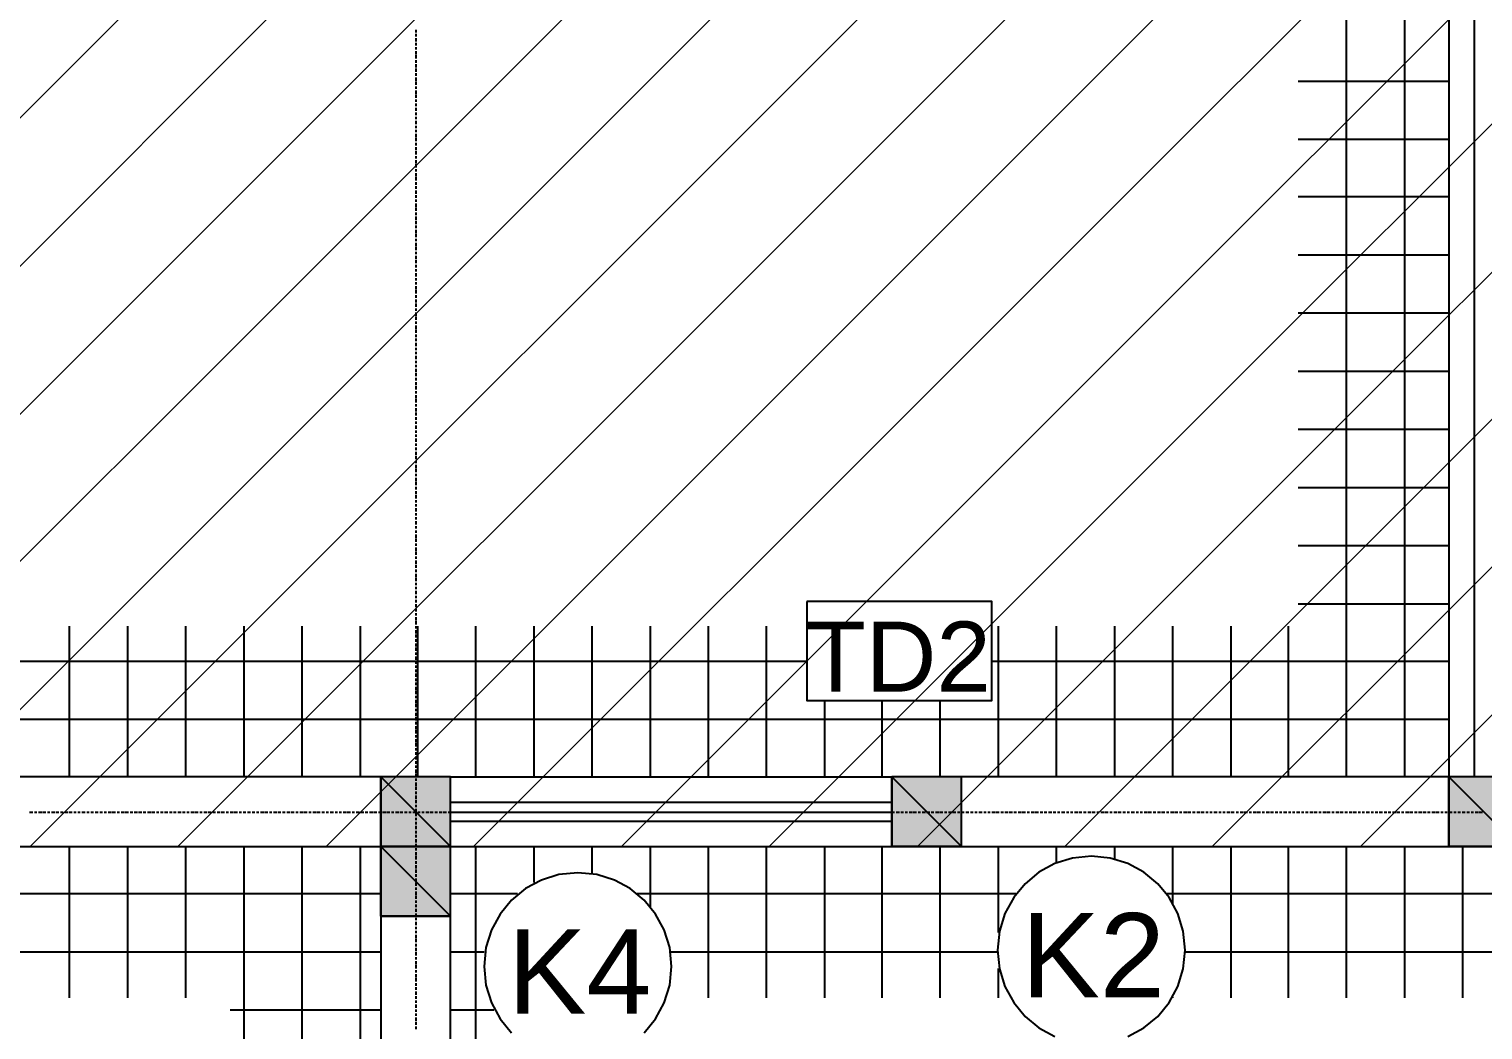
# Model space of a CAD drawing. Header units: metres. Extents: x 2.9 to 42.8, y 1.7 to 28.7.
# Drawn here: x 8.374 to 11.505, y 10.83 to 12.986 of the extents above; entities that cross this region are included whole.
import ezdxf

# ---------------------------------------------------------------- set-up
doc = ezdxf.new("R2010")
doc.units = ezdxf.units.M
for name, color, linetype in [('AMARILLO', 2, 'Continuous'), ('MAGENTA', 6, 'Continuous'), ('NEGRO', 7, 'Continuous'), ('RELLENO_MAGENTA', 6, 'Continuous'), ('ROJO', 1, 'Continuous'), ('TEXTO', 7, 'Continuous')]:
    doc.layers.add(name, color=color, linetype=linetype)
doc.layers.add('RGB_147_149_152', color=7, linetype='Continuous', true_color=0x939598)
doc.styles.add('ArialMT', font='arial.ttf')

msp = doc.modelspace()

# ---------------------------------------------------------------- hatches: boundary and pattern name
at = {"layer": 'RELLENO_MAGENTA'}
h = msp.add_hatch(color=256, dxfattribs=at)
h.dxf.hatch_style = 1
h.paths.add_polyline_path([(9.2816, 11.3753), (9.1317, 11.3753), (9.2816, 11.2254), (9.2816, 11.3753)])
h.paths.add_polyline_path([(9.1317, 11.3753), (9.2816, 11.2254), (9.1317, 11.2254), (9.1317, 11.3753)])
h = msp.add_hatch(color=256, dxfattribs=at)
h.dxf.hatch_style = 1
h.paths.add_polyline_path([(10.3823, 11.3753), (10.2323, 11.3753), (10.3823, 11.2254), (10.3823, 11.3753)])
h.paths.add_polyline_path([(10.2323, 11.3753), (10.3823, 11.2254), (10.2323, 11.2254), (10.2323, 11.3753)])
h = msp.add_hatch(color=256, dxfattribs=at)
h.dxf.hatch_style = 1
h.paths.add_polyline_path([(11.5817, 11.3753), (11.4318, 11.3753), (11.5817, 11.2254), (11.5817, 11.3753)])
h.paths.add_polyline_path([(11.4318, 11.3753), (11.5817, 11.2254), (11.4318, 11.2254), (11.4318, 11.3753)])
h = msp.add_hatch(color=256, dxfattribs=at)
h.dxf.hatch_style = 1
h.paths.add_polyline_path([(11.5817, 11.3753), (11.4318, 11.3753), (11.5817, 11.2254), (11.5817, 11.3753)])
h.paths.add_polyline_path([(11.4318, 11.3753), (11.5817, 11.2254), (11.4318, 11.2254), (11.4318, 11.3753)])
h = msp.add_hatch(color=256, dxfattribs=at)
h.dxf.hatch_style = 1
h.paths.add_polyline_path([(9.2816, 11.2254), (9.1317, 11.2254), (9.2816, 11.0755), (9.2816, 11.2254)])
h.paths.add_polyline_path([(9.1317, 11.2254), (9.2816, 11.0755), (9.1317, 11.0755), (9.1317, 11.2254)])

# ---------------------------------------------------------------- linework, layer by layer
at = {"layer": 'AMARILLO', "lineweight": -3}
for points in [[(11.4864, 16.1749), (11.4864, 11.3753)], [(9.2075, 12.9787), (9.2075, 12.984)], [(9.2075, 12.9699), (9.2075, 12.9752)], [(9.2075, 12.9593), (9.2075, 12.9663)], [(9.2075, 12.9505), (9.2075, 12.9558)], [(9.2075, 12.9417), (9.2075, 12.9469)], [(9.2075, 12.9311), (9.2075, 12.9381)], [(9.2075, 12.9223), (9.2075, 12.9293)], [(9.2075, 12.9134), (9.2075, 12.9187)], [(9.2075, 12.9028), (9.2075, 12.9099)], [(9.2075, 12.894), (9.2075, 12.9011)], [(9.2075, 12.8852), (9.2075, 12.8905)], [(9.2075, 12.8746), (9.2075, 12.8817)], [(9.2075, 12.8658), (9.2075, 12.8729)], [(9.2075, 12.857), (9.2075, 12.8623)], [(9.2075, 12.8464), (9.2075, 12.8535)], [(9.2075, 12.8376), (9.2075, 12.8446)], [(9.2075, 12.8288), (9.2075, 12.8341)], [(9.2075, 12.8199), (9.2075, 12.8252)], [(9.2075, 12.8094), (9.2075, 12.8164)], [(9.2075, 12.8005), (9.2075, 12.8058)], [(9.2075, 12.7917), (9.2075, 12.797)], [(9.2075, 12.7811), (9.2075, 12.7882)], [(9.2075, 12.7723), (9.2075, 12.7776)], [(9.2075, 12.7635), (9.2075, 12.7688)], [(9.2075, 12.7529), (9.2075, 12.76)], [(9.2075, 12.7441), (9.2075, 12.7512)], [(9.2075, 12.7353), (9.2075, 12.7406)], [(9.2075, 12.7247), (9.2075, 12.7317)], [(9.2075, 12.7159), (9.2075, 12.7229)], [(9.2075, 12.7071), (9.2075, 12.7123)], [(9.2075, 12.6965), (9.2075, 12.7035)], [(9.2075, 12.6877), (9.2075, 12.6947)], [(9.2075, 12.6788), (9.2075, 12.6841)], [(9.2075, 12.6683), (9.2075, 12.6753)], [(9.2075, 12.6594), (9.2075, 12.6665)], [(9.2075, 12.6506), (9.2075, 12.6559)], [(9.2075, 12.6418), (9.2075, 12.6471)], [(9.2075, 12.6312), (9.2075, 12.6383)], [(9.2075, 12.6224), (9.2075, 12.6277)], [(9.2075, 12.6136), (9.2075, 12.6189)], [(9.2075, 12.603), (9.2075, 12.61)], [(9.2075, 12.5942), (9.2075, 12.6012)], [(9.2075, 12.5853), (9.2075, 12.5906)], [(9.2075, 12.5748), (9.2075, 12.5818)], [(9.2075, 12.5659), (9.2075, 12.573)], [(9.2075, 12.5571), (9.2075, 12.5624)], [(9.2075, 12.5465), (9.2075, 12.5536)], [(9.2075, 12.5377), (9.2075, 12.5448)], [(9.2075, 12.5289), (9.2075, 12.5342)], [(9.2075, 12.5183), (9.2075, 12.5254)], [(9.2075, 12.5095), (9.2075, 12.5166)], [(9.2075, 12.5007), (9.2075, 12.506)], [(9.2075, 12.4901), (9.2075, 12.4972)], [(9.2075, 12.4813), (9.2075, 12.4883)], [(9.2075, 12.4725), (9.2075, 12.4778)], [(9.2075, 12.4636), (9.2075, 12.4689)], [(9.2075, 12.4531), (9.2075, 12.4601)], [(9.2075, 12.4442), (9.2075, 12.4495)], [(9.2075, 12.4354), (9.2075, 12.4407)], [(9.2075, 12.4248), (9.2075, 12.4319)], [(9.2075, 12.416), (9.2075, 12.4231)], [(9.2075, 12.4072), (9.2075, 12.4125)], [(9.2075, 12.3966), (9.2075, 12.4037)], [(9.2075, 12.3878), (9.2075, 12.3948)], [(9.2075, 12.379), (9.2075, 12.3843)], [(9.2075, 12.3684), (9.2075, 12.3754)], [(9.2075, 12.3596), (9.2075, 12.3666)], [(9.2075, 12.3507), (9.2075, 12.356)], [(9.2075, 12.3402), (9.2075, 12.3472)], [(9.2075, 12.3313), (9.2075, 12.3384)], [(9.2075, 12.3225), (9.2075, 12.3278)], [(9.2075, 12.3137), (9.2075, 12.319)], [(9.2075, 12.3031), (9.2075, 12.3102)], [(9.2075, 12.2943), (9.2075, 12.2996)], [(9.2075, 12.2855), (9.2075, 12.2908)], [(9.2075, 12.2749), (9.2075, 12.282)], [(9.2075, 12.2661), (9.2075, 12.2714)], [(9.2075, 12.2573), (9.2075, 12.2626)], [(9.2075, 12.2467), (9.2075, 12.2537)], [(9.2075, 12.2379), (9.2075, 12.2449)], [(9.2075, 12.229), (9.2075, 12.2343)], [(9.2075, 12.2185), (9.2075, 12.2255)], [(9.2075, 12.2096), (9.2075, 12.2167)], [(9.2075, 12.2008), (9.2075, 12.2061)], [(9.2075, 12.1902), (9.2075, 12.1973)], [(9.2075, 12.1814), (9.2075, 12.1885)], [(9.2075, 12.1726), (9.2075, 12.1779)], [(9.2075, 12.162), (9.2075, 12.1691)], [(9.2075, 12.1532), (9.2075, 12.1603)], [(9.2075, 12.1444), (9.2075, 12.1497)], [(9.2075, 12.1356), (9.2075, 12.1408)], [(9.2075, 12.125), (9.2075, 12.132)], [(9.2075, 12.1162), (9.2075, 12.1214)], [(9.2075, 12.1073), (9.2075, 12.1126)], [(9.2075, 12.0968), (9.2075, 12.1038)], [(9.2075, 12.0879), (9.2075, 12.0932)], [(9.2075, 12.0791), (9.2075, 12.0844)], [(9.2075, 12.0685), (9.2075, 12.0756)], [(9.2075, 12.0597), (9.2075, 12.0668)], [(9.2075, 12.0509), (9.2075, 12.0562)], [(9.2075, 12.0403), (9.2075, 12.0474)], [(9.2075, 12.0315), (9.2075, 12.0385)], [(9.2075, 12.0227), (9.2075, 12.028)], [(9.2075, 12.0121), (9.2075, 12.0191)], [(9.2075, 12.0033), (9.2075, 12.0103)], [(9.2075, 11.9944), (9.2075, 11.9997)], [(9.2075, 11.9839), (9.2075, 11.9909)], [(9.2075, 11.975), (9.2075, 11.9821)], [(9.2075, 11.9662), (9.2075, 11.9715)], [(9.2075, 11.9574), (9.2075, 11.9627)], [(9.2075, 11.9468), (9.2075, 11.9539)], [(9.2075, 11.938), (9.2075, 11.9433)], [(9.2075, 11.9292), (9.2075, 11.9345)], [(9.2075, 11.9186), (9.2075, 11.9257)], [(9.2075, 11.9098), (9.2075, 11.9151)], [(9.2075, 11.901), (9.2075, 11.9062)], [(9.2075, 11.8904), (9.2075, 11.8974)], [(9.2075, 11.8816), (9.2075, 11.8886)], [(9.2075, 11.8727), (9.2075, 11.878)], [(9.2075, 11.8622), (9.2075, 11.8692)], [(9.2075, 11.8533), (9.2075, 11.8604)], [(9.2075, 11.8445), (9.2075, 11.8498)], [(9.2075, 11.8339), (9.2075, 11.841)], [(9.2075, 11.8251), (9.2075, 11.8322)], [(9.2075, 11.8163), (9.2075, 11.8216)], [(9.2075, 11.8057), (9.2075, 11.8128)], [(9.2075, 11.7969), (9.2075, 11.8039)], [(9.2075, 11.7881), (9.2075, 11.7934)], [(9.2075, 11.7793), (9.2075, 11.7845)], [(9.2075, 11.7687), (9.2075, 11.7757)], [(9.2075, 11.7598), (9.2075, 11.7651)], [(9.2075, 11.751), (9.2075, 11.7563)], [(9.2075, 11.7404), (9.2075, 11.7475)], [(9.2075, 11.7316), (9.2075, 11.7369)], [(9.2075, 11.7228), (9.2075, 11.7281)], [(9.2075, 11.7122), (9.2075, 11.7193)], [(9.2075, 11.7034), (9.2075, 11.7105)], [(9.2075, 11.6946), (9.2075, 11.6999)], [(9.2075, 11.684), (9.2075, 11.6911)], [(9.2075, 11.6752), (9.2075, 11.6822)], [(9.2075, 11.6664), (9.2075, 11.6717)], [(9.2075, 11.6558), (9.2075, 11.6628)], [(9.2075, 11.647), (9.2075, 11.654)], [(9.2075, 11.6381), (9.2075, 11.6434)], [(9.2075, 11.6276), (9.2075, 11.6346)], [(9.2075, 11.6187), (9.2075, 11.6258)], [(9.2075, 11.6099), (9.2075, 11.6152)], [(9.2075, 11.6011), (9.2075, 11.6064)], [(9.2075, 11.5905), (9.2075, 11.5976)], [(9.2075, 11.5817), (9.2075, 11.587)], [(9.2075, 11.5729), (9.2075, 11.5782)], [(9.2075, 11.5623), (9.2075, 11.5693)], [(9.2075, 11.5535), (9.2075, 11.5605)], [(9.2075, 11.5447), (9.2075, 11.5499)], [(9.2075, 11.5341), (9.2075, 11.5411)], [(9.2075, 11.5253), (9.2075, 11.5323)], [(9.2075, 11.5164), (9.2075, 11.5217)], [(9.2075, 11.5058), (9.2075, 11.5129)], [(9.2075, 11.497), (9.2075, 11.5041)], [(9.2075, 11.4882), (9.2075, 11.4935)], [(9.2075, 11.4776), (9.2075, 11.4847)], [(9.2075, 11.4688), (9.2075, 11.4759)], [(9.2075, 11.46), (9.2075, 11.4653)], [(9.2075, 11.4494), (9.2075, 11.4565)], [(9.2075, 11.4406), (9.2075, 11.4476)], [(9.2075, 11.4318), (9.2075, 11.4371)], [(9.2075, 11.4229), (9.2075, 11.4282)], [(9.2075, 11.4124), (9.2075, 11.4194)], [(9.2075, 11.4035), (9.2075, 11.4088)], [(9.2075, 11.3947), (9.2075, 11.4)], [(9.2075, 11.3841), (9.2075, 11.3912)], [(9.2075, 11.3753), (9.2075, 11.3824)], [(9.2075, 11.3665), (9.2075, 11.3718)], [(9.2075, 11.3559), (9.2075, 11.363)], [(9.2075, 11.3471), (9.2075, 11.3542)], [(9.2075, 11.3383), (9.2075, 11.3436)], [(9.2075, 11.3277), (9.2075, 11.3348)], [(9.2075, 11.3189), (9.2075, 11.3259)], [(9.2075, 11.3101), (9.2075, 11.3153)], [(9.2075, 11.2995), (9.2075, 11.3065)], [(9.2816, 11.3206), (10.2323, 11.3206)], [(8.3749, 11.2995), (8.382, 11.2995)], [(8.3855, 11.2995), (8.3908, 11.2995)], [(8.3943, 11.2995), (8.4014, 11.2995)], [(8.4032, 11.2995), (8.4102, 11.2995)], [(8.4137, 11.2995), (8.419, 11.2995)], [(8.4226, 11.2995), (8.4296, 11.2995)], [(8.4314, 11.2995), (8.4384, 11.2995)], [(8.442, 11.2995), (8.4473, 11.2995)], [(8.4508, 11.2995), (8.4578, 11.2995)], [(8.4596, 11.2995), (8.4667, 11.2995)], [(8.4702, 11.2995), (8.4755, 11.2995)], [(8.479, 11.2995), (8.4843, 11.2995)], [(8.4878, 11.2995), (8.4949, 11.2995)], [(8.4984, 11.2995), (8.5037, 11.2995)], [(8.5072, 11.2995), (8.5125, 11.2995)], [(8.5161, 11.2995), (8.5231, 11.2995)], [(8.5266, 11.2995), (8.5319, 11.2995)], [(8.5355, 11.2995), (8.5408, 11.2995)], [(8.5443, 11.2995), (8.5513, 11.2995)], [(8.5531, 11.2995), (8.5602, 11.2995)], [(8.5637, 11.2995), (8.569, 11.2995)], [(8.5725, 11.2995), (8.5796, 11.2995)], [(8.5813, 11.2995), (8.5884, 11.2995)], [(8.5919, 11.2995), (8.5972, 11.2995)], [(8.6007, 11.2995), (8.6078, 11.2995)], [(8.6095, 11.2995), (8.6166, 11.2995)], [(8.6201, 11.2995), (8.6254, 11.2995)], [(8.6289, 11.2995), (8.636, 11.2995)], [(8.6378, 11.2995), (8.6448, 11.2995)], [(8.6483, 11.2995), (8.6536, 11.2995)], [(8.6572, 11.2995), (8.6625, 11.2995)], [(8.666, 11.2995), (8.673, 11.2995)], [(8.6766, 11.2995), (8.6819, 11.2995)], [(8.6854, 11.2995), (8.6907, 11.2995)], [(8.6942, 11.2995), (8.7013, 11.2995)], [(8.7048, 11.2995), (8.7101, 11.2995)], [(8.7136, 11.2995), (8.7189, 11.2995)], [(8.7224, 11.2995), (8.7295, 11.2995)], [(8.7312, 11.2995), (8.7383, 11.2995)], [(8.7418, 11.2995), (8.7471, 11.2995)], [(8.7507, 11.2995), (8.7577, 11.2995)], [(8.7595, 11.2995), (8.7665, 11.2995)], [(8.7701, 11.2995), (8.7753, 11.2995)], [(8.7789, 11.2995), (8.7859, 11.2995)], [(8.7877, 11.2995), (8.7948, 11.2995)], [(8.7983, 11.2995), (8.8036, 11.2995)], [(8.8071, 11.2995), (8.8142, 11.2995)], [(8.8159, 11.2995), (8.823, 11.2995)], [(8.8265, 11.2995), (8.8318, 11.2995)], [(8.8353, 11.2995), (8.8406, 11.2995)], [(8.8441, 11.2995), (8.8512, 11.2995)], [(8.8547, 11.2995), (8.86, 11.2995)], [(8.8635, 11.2995), (8.8688, 11.2995)], [(8.8724, 11.2995), (8.8794, 11.2995)], [(8.8812, 11.2995), (8.8882, 11.2995)], [(8.8918, 11.2995), (8.8971, 11.2995)], [(8.9006, 11.2995), (8.9076, 11.2995)], [(8.9094, 11.2995), (8.9165, 11.2995)], [(8.92, 11.2995), (8.9253, 11.2995)], [(8.9288, 11.2995), (8.9359, 11.2995)], [(8.9376, 11.2995), (8.9447, 11.2995)], [(8.9482, 11.2995), (8.9535, 11.2995)], [(8.957, 11.2995), (8.9641, 11.2995)], [(8.9658, 11.2995), (8.9729, 11.2995)], [(8.9764, 11.2995), (8.9817, 11.2995)], [(8.9852, 11.2995), (8.9923, 11.2995)], [(8.9941, 11.2995), (9.0011, 11.2995)], [(9.0047, 11.2995), (9.0099, 11.2995)], [(9.0135, 11.2995), (9.0188, 11.2995)], [(9.0223, 11.2995), (9.0293, 11.2995)], [(9.0329, 11.2995), (9.0382, 11.2995)], [(9.0417, 11.2995), (9.047, 11.2995)], [(9.0505, 11.2995), (9.0576, 11.2995)], [(9.0593, 11.2995), (9.0664, 11.2995)], [(9.0699, 11.2995), (9.0752, 11.2995)], [(9.0787, 11.2995), (9.0858, 11.2995)], [(9.0876, 11.2995), (9.0946, 11.2995)], [(9.0981, 11.2995), (9.1034, 11.2995)], [(9.107, 11.2995), (9.114, 11.2995)], [(9.1158, 11.2995), (9.1228, 11.2995)], [(9.1264, 11.2995), (9.1317, 11.2995)], [(9.1352, 11.2995), (9.1422, 11.2995)], [(9.144, 11.2995), (9.1511, 11.2995)], [(9.1546, 11.2995), (9.1599, 11.2995)], [(9.1634, 11.2995), (9.1705, 11.2995)], [(9.1722, 11.2995), (9.1793, 11.2995)], [(9.1828, 11.2995), (9.1881, 11.2995)], [(9.1916, 11.2995), (9.1969, 11.2995)], [(9.2004, 11.2995), (9.2075, 11.2995)], [(9.2075, 11.2907), (9.2075, 11.2977)], [(9.2075, 11.2818), (9.2075, 11.2871)], [(9.2075, 11.273), (9.2075, 11.2783)], [(9.211, 11.2995), (9.2163, 11.2995)], [(9.2198, 11.2995), (9.2251, 11.2995)], [(9.2287, 11.2995), (9.2357, 11.2995)], [(9.2375, 11.2995), (9.2445, 11.2995)], [(9.2481, 11.2995), (9.2534, 11.2995)], [(9.2569, 11.2995), (9.2639, 11.2995)], [(9.2657, 11.2995), (9.2728, 11.2995)], [(9.2763, 11.2995), (9.2816, 11.2995)], [(9.2816, 11.2801), (10.2323, 11.2801)], [(9.2851, 11.2995), (9.2922, 11.2995)], [(9.2939, 11.2995), (9.301, 11.2995)], [(9.3045, 11.2995), (9.3098, 11.2995)], [(9.3133, 11.2995), (9.3204, 11.2995)], [(9.3222, 11.2995), (9.3292, 11.2995)], [(9.3327, 11.2995), (9.338, 11.2995)], [(9.3416, 11.2995), (9.3468, 11.2995)], [(9.3504, 11.2995), (9.3574, 11.2995)], [(9.361, 11.2995), (9.3662, 11.2995)], [(9.3698, 11.2995), (9.3751, 11.2995)], [(9.3786, 11.2995), (9.3857, 11.2995)], [(9.3892, 11.2995), (9.3945, 11.2995)], [(9.398, 11.2995), (9.4033, 11.2995)], [(9.4068, 11.2995), (9.4139, 11.2995)], [(9.4156, 11.2995), (9.4227, 11.2995)], [(9.4262, 11.2995), (9.4315, 11.2995)], [(9.435, 11.2995), (9.4421, 11.2995)], [(9.4439, 11.2995), (9.4509, 11.2995)], [(9.4544, 11.2995), (9.4597, 11.2995)], [(9.4633, 11.2995), (9.4703, 11.2995)], [(9.4721, 11.2995), (9.4791, 11.2995)], [(9.4827, 11.2995), (9.488, 11.2995)], [(9.4915, 11.2995), (9.4985, 11.2995)], [(9.5003, 11.2995), (9.5074, 11.2995)], [(9.5109, 11.2995), (9.5162, 11.2995)], [(9.5197, 11.2995), (9.525, 11.2995)], [(9.5285, 11.2995), (9.5356, 11.2995)], [(9.5391, 11.2995), (9.5444, 11.2995)], [(9.5479, 11.2995), (9.5532, 11.2995)], [(9.5567, 11.2995), (9.5638, 11.2995)], [(9.5673, 11.2995), (9.5726, 11.2995)], [(9.5762, 11.2995), (9.5814, 11.2995)], [(9.585, 11.2995), (9.592, 11.2995)], [(9.5938, 11.2995), (9.6008, 11.2995)], [(9.6044, 11.2995), (9.6097, 11.2995)], [(9.6132, 11.2995), (9.6203, 11.2995)], [(9.622, 11.2995), (9.6291, 11.2995)], [(9.6326, 11.2995), (9.6379, 11.2995)], [(9.6414, 11.2995), (9.6485, 11.2995)], [(9.6502, 11.2995), (9.6573, 11.2995)], [(9.6608, 11.2995), (9.6661, 11.2995)], [(9.6696, 11.2995), (9.6767, 11.2995)], [(9.6785, 11.2995), (9.6855, 11.2995)], [(9.689, 11.2995), (9.6943, 11.2995)], [(9.6979, 11.2995), (9.7032, 11.2995)], [(9.7067, 11.2995), (9.7137, 11.2995)], [(9.7173, 11.2995), (9.7226, 11.2995)], [(9.7261, 11.2995), (9.7314, 11.2995)], [(9.7349, 11.2995), (9.742, 11.2995)], [(9.7455, 11.2995), (9.7508, 11.2995)], [(9.7543, 11.2995), (9.7596, 11.2995)], [(9.7631, 11.2995), (9.7702, 11.2995)], [(9.7719, 11.2995), (9.779, 11.2995)], [(9.7825, 11.2995), (9.7878, 11.2995)], [(9.7913, 11.2995), (9.7984, 11.2995)], [(9.8002, 11.2995), (9.8072, 11.2995)], [(9.8108, 11.2995), (9.816, 11.2995)], [(9.8196, 11.2995), (9.8266, 11.2995)], [(9.8284, 11.2995), (9.8354, 11.2995)], [(9.839, 11.2995), (9.8443, 11.2995)], [(9.8478, 11.2995), (9.8548, 11.2995)], [(9.8566, 11.2995), (9.8637, 11.2995)], [(9.8672, 11.2995), (9.8725, 11.2995)], [(9.876, 11.2995), (9.8813, 11.2995)], [(9.8848, 11.2995), (9.8919, 11.2995)], [(9.8954, 11.2995), (9.9007, 11.2995)], [(9.9042, 11.2995), (9.9095, 11.2995)], [(9.9131, 11.2995), (9.9201, 11.2995)], [(9.9219, 11.2995), (9.9289, 11.2995)], [(9.9325, 11.2995), (9.9378, 11.2995)], [(9.9413, 11.2995), (9.9483, 11.2995)], [(9.9501, 11.2995), (9.9572, 11.2995)], [(9.9607, 11.2995), (9.966, 11.2995)], [(9.9695, 11.2995), (9.9766, 11.2995)], [(9.9783, 11.2995), (9.9854, 11.2995)], [(9.9889, 11.2995), (9.9942, 11.2995)], [(9.9977, 11.2995), (10.0048, 11.2995)], [(10.0065, 11.2995), (10.0136, 11.2995)], [(10.0171, 11.2995), (10.0224, 11.2995)], [(10.0259, 11.2995), (10.033, 11.2995)], [(10.0348, 11.2995), (10.0418, 11.2995)], [(10.0453, 11.2995), (10.0506, 11.2995)], [(10.0542, 11.2995), (10.0595, 11.2995)], [(10.063, 11.2995), (10.07, 11.2995)], [(10.0736, 11.2995), (10.0789, 11.2995)], [(10.0824, 11.2995), (10.0877, 11.2995)], [(10.0912, 11.2995), (10.0983, 11.2995)], [(10.1, 11.2995), (10.1071, 11.2995)], [(10.1106, 11.2995), (10.1159, 11.2995)], [(10.1194, 11.2995), (10.1265, 11.2995)], [(10.1283, 11.2995), (10.1353, 11.2995)], [(10.1388, 11.2995), (10.1441, 11.2995)], [(10.1477, 11.2995), (10.1547, 11.2995)], [(10.1565, 11.2995), (10.1635, 11.2995)], [(10.1671, 11.2995), (10.1723, 11.2995)], [(10.1759, 11.2995), (10.1829, 11.2995)], [(10.1847, 11.2995), (10.1917, 11.2995)], [(10.1953, 11.2995), (10.2006, 11.2995)], [(10.2041, 11.2995), (10.2094, 11.2995)], [(10.2129, 11.2995), (10.22, 11.2995)], [(10.2235, 11.2995), (10.2288, 11.2995)], [(10.2323, 11.2995), (10.2376, 11.2995)], [(10.2411, 11.2995), (10.2482, 11.2995)], [(10.2517, 11.2995), (10.257, 11.2995)], [(10.2605, 11.2995), (10.2658, 11.2995)], [(10.2694, 11.2995), (10.2764, 11.2995)], [(10.2782, 11.2995), (10.2852, 11.2995)], [(10.2888, 11.2995), (10.2941, 11.2995)], [(10.2976, 11.2995), (10.3046, 11.2995)], [(10.3064, 11.2995), (10.3135, 11.2995)], [(10.317, 11.2995), (10.3223, 11.2995)], [(10.3258, 11.2995), (10.3329, 11.2995)], [(10.3346, 11.2995), (10.3417, 11.2995)], [(10.3452, 11.2995), (10.3505, 11.2995)], [(10.354, 11.2995), (10.3611, 11.2995)], [(10.3628, 11.2995), (10.3699, 11.2995)], [(10.3734, 11.2995), (10.3787, 11.2995)], [(10.3823, 11.2995), (10.3875, 11.2995)], [(10.3911, 11.2995), (10.3981, 11.2995)], [(10.4017, 11.2995), (10.4069, 11.2995)], [(10.4105, 11.2995), (10.4158, 11.2995)], [(10.4193, 11.2995), (10.4263, 11.2995)], [(10.4299, 11.2995), (10.4352, 11.2995)], [(10.4387, 11.2995), (10.444, 11.2995)], [(10.4475, 11.2995), (10.4546, 11.2995)], [(10.4563, 11.2995), (10.4634, 11.2995)], [(10.4669, 11.2995), (10.4722, 11.2995)], [(10.4757, 11.2995), (10.4828, 11.2995)], [(10.4846, 11.2995), (10.4916, 11.2995)], [(10.4951, 11.2995), (10.5004, 11.2995)], [(10.504, 11.2995), (10.511, 11.2995)], [(10.5128, 11.2995), (10.5198, 11.2995)], [(10.5234, 11.2995), (10.5287, 11.2995)], [(10.5322, 11.2995), (10.5392, 11.2995)], [(10.541, 11.2995), (10.5481, 11.2995)], [(10.5516, 11.2995), (10.5569, 11.2995)], [(10.5604, 11.2995), (10.5657, 11.2995)], [(10.5692, 11.2995), (10.5763, 11.2995)], [(10.5798, 11.2995), (10.5851, 11.2995)], [(10.5886, 11.2995), (10.5939, 11.2995)], [(10.5974, 11.2995), (10.6045, 11.2995)], [(10.608, 11.2995), (10.6133, 11.2995)], [(10.6168, 11.2995), (10.6221, 11.2995)], [(10.6257, 11.2995), (10.6327, 11.2995)], [(10.6345, 11.2995), (10.6415, 11.2995)], [(10.6451, 11.2995), (10.6504, 11.2995)], [(10.6539, 11.2995), (10.6609, 11.2995)], [(10.6627, 11.2995), (10.6698, 11.2995)], [(10.6733, 11.2995), (10.6786, 11.2995)], [(10.6821, 11.2995), (10.6892, 11.2995)], [(10.6909, 11.2995), (10.698, 11.2995)], [(10.7015, 11.2995), (10.7068, 11.2995)], [(10.7103, 11.2995), (10.7174, 11.2995)], [(10.7192, 11.2995), (10.7262, 11.2995)], [(10.7297, 11.2995), (10.735, 11.2995)], [(10.7386, 11.2995), (10.7438, 11.2995)], [(10.7474, 11.2995), (10.7544, 11.2995)], [(10.758, 11.2995), (10.7633, 11.2995)], [(10.7668, 11.2995), (10.7721, 11.2995)], [(10.7756, 11.2995), (10.7827, 11.2995)], [(10.7844, 11.2995), (10.7915, 11.2995)], [(10.795, 11.2995), (10.8003, 11.2995)], [(10.8038, 11.2995), (10.8109, 11.2995)], [(10.8126, 11.2995), (10.8197, 11.2995)], [(10.8232, 11.2995), (10.8285, 11.2995)], [(10.832, 11.2995), (10.8391, 11.2995)], [(10.8409, 11.2995), (10.8479, 11.2995)], [(10.8514, 11.2995), (10.8567, 11.2995)], [(10.8603, 11.2995), (10.8673, 11.2995)], [(10.8691, 11.2995), (10.8761, 11.2995)], [(10.8797, 11.2995), (10.885, 11.2995)], [(10.8885, 11.2995), (10.8955, 11.2995)], [(10.8973, 11.2995), (10.9044, 11.2995)], [(10.9079, 11.2995), (10.9132, 11.2995)], [(10.9167, 11.2995), (10.922, 11.2995)], [(10.9255, 11.2995), (10.9326, 11.2995)], [(10.9361, 11.2995), (10.9414, 11.2995)], [(10.9449, 11.2995), (10.9502, 11.2995)], [(10.9537, 11.2995), (10.9608, 11.2995)], [(10.9626, 11.2995), (10.9696, 11.2995)], [(10.9732, 11.2995), (10.9784, 11.2995)], [(10.982, 11.2995), (10.989, 11.2995)], [(10.9908, 11.2995), (10.9978, 11.2995)], [(11.0014, 11.2995), (11.0067, 11.2995)], [(11.0102, 11.2995), (11.0173, 11.2995)], [(11.019, 11.2995), (11.0261, 11.2995)], [(11.0296, 11.2995), (11.0349, 11.2995)], [(11.0384, 11.2995), (11.0455, 11.2995)], [(11.0472, 11.2995), (11.0543, 11.2995)], [(11.0578, 11.2995), (11.0631, 11.2995)], [(11.0666, 11.2995), (11.0719, 11.2995)], [(11.0755, 11.2995), (11.0825, 11.2995)], [(11.086, 11.2995), (11.0913, 11.2995)], [(11.0949, 11.2995), (11.1002, 11.2995)], [(11.1037, 11.2995), (11.1107, 11.2995)], [(11.1143, 11.2995), (11.1196, 11.2995)], [(11.1231, 11.2995), (11.1284, 11.2995)], [(11.1319, 11.2995), (11.139, 11.2995)], [(11.1407, 11.2995), (11.1478, 11.2995)], [(11.1513, 11.2995), (11.1566, 11.2995)], [(11.1601, 11.2995), (11.1672, 11.2995)], [(11.1689, 11.2995), (11.176, 11.2995)], [(11.1795, 11.2995), (11.1848, 11.2995)], [(11.1883, 11.2995), (11.1954, 11.2995)], [(11.1972, 11.2995), (11.2042, 11.2995)], [(11.2078, 11.2995), (11.213, 11.2995)], [(11.2166, 11.2995), (11.2236, 11.2995)], [(11.2254, 11.2995), (11.2324, 11.2995)], [(11.236, 11.2995), (11.2413, 11.2995)], [(11.2448, 11.2995), (11.2501, 11.2995)], [(11.2536, 11.2995), (11.2607, 11.2995)], [(11.2642, 11.2995), (11.2695, 11.2995)], [(11.273, 11.2995), (11.2783, 11.2995)], [(11.2818, 11.2995), (11.2889, 11.2995)], [(11.2924, 11.2995), (11.2977, 11.2995)], [(11.3012, 11.2995), (11.3065, 11.2995)], [(11.3101, 11.2995), (11.3171, 11.2995)], [(11.3189, 11.2995), (11.3259, 11.2995)], [(11.3295, 11.2995), (11.3348, 11.2995)], [(11.3383, 11.2995), (11.3453, 11.2995)], [(11.3471, 11.2995), (11.3542, 11.2995)], [(11.3577, 11.2995), (11.363, 11.2995)], [(11.3665, 11.2995), (11.3736, 11.2995)], [(11.3753, 11.2995), (11.3824, 11.2995)], [(11.3859, 11.2995), (11.3912, 11.2995)], [(11.3947, 11.2995), (11.4018, 11.2995)], [(11.4035, 11.2995), (11.4106, 11.2995)], [(11.4141, 11.2995), (11.4194, 11.2995)], [(11.4229, 11.2995), (11.4282, 11.2995)], [(11.4318, 11.2995), (11.4388, 11.2995)], [(11.4423, 11.2995), (11.4476, 11.2995)], [(11.4512, 11.2995), (11.4565, 11.2995)], [(11.46, 11.2995), (11.467, 11.2995)], [(11.4706, 11.2995), (11.4759, 11.2995)], [(11.4794, 11.2995), (11.4847, 11.2995)], [(11.4882, 11.2995), (11.4953, 11.2995)], [(11.497, 11.2995), (11.5041, 11.2995)], [(9.2075, 11.2624), (9.2075, 11.2695)], [(9.2075, 11.2536), (9.2075, 11.2589)], [(9.2075, 11.2448), (9.2075, 11.2501)], [(9.2075, 11.2342), (9.2075, 11.2413)], [(9.2075, 11.2254), (9.2075, 11.2307)], [(9.2075, 11.2166), (9.2075, 11.2219)], [(9.2075, 11.206), (9.2075, 11.213)], [(9.2075, 11.1972), (9.2075, 11.2042)], [(9.2075, 11.1883), (9.2075, 11.1936)], [(9.2075, 11.1778), (9.2075, 11.1848)], [(9.2075, 11.1689), (9.2075, 11.176)], [(9.2075, 11.1601), (9.2075, 11.1654)], [(9.2075, 11.1495), (9.2075, 11.1566)], [(9.2075, 11.1407), (9.2075, 11.1478)], [(9.2075, 11.1319), (9.2075, 11.1372)], [(9.2075, 11.1213), (9.2075, 11.1284)], [(9.2075, 11.1125), (9.2075, 11.1196)], [(9.2075, 11.1037), (9.2075, 11.109)], [(9.2075, 11.0949), (9.2075, 11.1002)], [(9.2075, 11.0843), (9.2075, 11.0913)], [(9.2075, 11.0755), (9.2075, 11.0807)], [(9.2075, 11.0666), (9.2075, 11.0719)], [(9.2075, 11.0561), (9.2075, 11.0631)], [(9.2075, 11.0472), (9.2075, 11.0525)], [(9.2075, 11.0384), (9.2075, 11.0437)], [(9.2075, 11.0278), (9.2075, 11.0349)], [(9.2075, 11.019), (9.2075, 11.0261)], [(9.2075, 11.0102), (9.2075, 11.0155)], [(9.2075, 10.9996), (9.2075, 11.0067)], [(9.2075, 10.9908), (9.2075, 10.9978)], [(9.2075, 10.982), (9.2075, 10.9873)], [(9.2075, 10.9714), (9.2075, 10.9784)], [(9.2075, 10.9626), (9.2075, 10.9696)], [(9.2075, 10.9537), (9.2075, 10.959)], [(9.2075, 10.9432), (9.2075, 10.9502)], [(9.2075, 10.9343), (9.2075, 10.9414)], [(9.2075, 10.9255), (9.2075, 10.9308)], [(9.2075, 10.9167), (9.2075, 10.922)], [(9.2075, 10.9061), (9.2075, 10.9132)], [(9.2075, 10.8973), (9.2075, 10.9026)], [(9.2075, 10.8885), (9.2075, 10.8938)], [(9.2075, 10.8779), (9.2075, 10.885)], [(9.2075, 10.8691), (9.2075, 10.8744)], [(9.2075, 10.8603), (9.2075, 10.8656)], [(9.2075, 10.8497), (9.2075, 10.8567)], [(9.2075, 10.8409), (9.2075, 10.8479)], [(9.2075, 10.832), (9.2075, 10.8373)]]:
    msp.add_lwpolyline(points, dxfattribs=at)
at = {"layer": 'MAGENTA', "lineweight": -3}
for points in [[(9.2816, 11.3753), (9.1317, 11.3753), (9.2816, 11.2254)], [(9.1317, 11.3753), (9.2816, 11.2254), (9.1317, 11.2254)], [(9.1317, 11.3753), (9.1317, 11.2254), (9.2816, 11.2254), (9.2816, 11.3753)], [(10.3823, 11.3753), (10.2323, 11.3753), (10.3823, 11.2254)], [(10.2323, 11.3753), (10.3823, 11.2254), (10.2323, 11.2254)], [(10.2323, 11.3753), (10.2323, 11.2254), (10.3823, 11.2254), (10.3823, 11.3753)], [(11.5817, 11.3753), (11.4318, 11.3753), (11.5817, 11.2254)], [(11.4318, 11.3753), (11.5817, 11.2254), (11.4318, 11.2254)], [(11.4318, 11.3753), (11.4318, 11.2254), (11.5817, 11.2254), (11.5817, 11.3753)], [(9.2816, 11.2254), (9.1317, 11.2254), (9.2816, 11.0755)], [(9.1317, 11.2254), (9.2816, 11.0755), (9.1317, 11.0755)], [(9.1317, 11.2254), (9.1317, 11.0755), (9.2816, 11.0755), (9.2816, 11.2254)]]:
    msp.add_lwpolyline(points, close=True, dxfattribs=at)
at = {"layer": 'NEGRO', "lineweight": -3}
for points in [[(9.1317, 7.5741), (9.1317, 7.4242), (12.4813, 7.4242), (12.4813, 6.2742), (12.4813, 6.1242), (12.6312, 6.1242), (12.6312, 21.8246), (12.4813, 21.8246), (12.4813, 20.9762), (11.2818, 20.9762), (11.2818, 20.8262), (12.4813, 20.8262), (12.4813, 16.3248), (11.2818, 16.3248), (11.2818, 16.1749), (12.4813, 16.1749), (12.4813, 11.3753), (10.2323, 11.3753), (10.2323, 11.2254), (12.4813, 11.2254), (12.4813, 7.5741)], [(10.0489, 11.7528), (10.0489, 11.5394), (10.4475, 11.5394), (10.4475, 11.7528)], [(9.2816, 11.3753), (7.4313, 11.3753), (7.4313, 11.2254), (9.1317, 11.2254), (9.1317, 8.5743), (9.2816, 8.5743)]]:
    msp.add_lwpolyline(points, close=True, dxfattribs=at)
for points in [[(5.782, 21.7505), (5.782, 13.3756), (7.2813, 13.3756), (7.2813, 11.2254), (12.6312, 11.2254)], [(11.4318, 16.1749), (11.4318, 11.3753)], [(11.2113, 11.3753), (11.2113, 11.6999), (11.2113, 13.5996)], [(11.3365, 11.3753), (11.3365, 11.6999), (11.3365, 13.5996)], [(11.4318, 12.8729), (11.1072, 12.8729)], [(11.4318, 12.7476), (11.1072, 12.7476)], [(11.4318, 12.6242), (11.1072, 12.6242)], [(11.4318, 12.4989), (11.1072, 12.4989)], [(11.4318, 12.3737), (11.1072, 12.3737)], [(11.4318, 12.2484), (11.1072, 12.2484)], [(11.4318, 12.1232), (11.1072, 12.1232)], [(11.4318, 11.998), (11.1072, 11.998)], [(11.4318, 11.8727), (11.1072, 11.8727)], [(11.4318, 11.7475), (11.1072, 11.7475)], [(8.4614, 11.3753), (8.4614, 11.6999)], [(8.5866, 11.3753), (8.5866, 11.6999)], [(8.7118, 11.3753), (8.7118, 11.6999)], [(8.8371, 11.3753), (8.8371, 11.6999)], [(8.9623, 11.3753), (8.9623, 11.6999)], [(9.0876, 11.3753), (9.0876, 11.6999)], [(9.211, 11.3753), (9.211, 11.6999)], [(9.3363, 11.3753), (9.3363, 11.6999)], [(9.4615, 11.3753), (9.4615, 11.6999)], [(9.5867, 11.3753), (9.5867, 11.6999)], [(9.712, 11.3753), (9.712, 11.6999)], [(9.8372, 11.3753), (9.8372, 11.6999)], [(9.9624, 11.3753), (9.9624, 11.6999)], [(10.4616, 11.3753), (10.4616, 11.6999)], [(10.5869, 11.3753), (10.5869, 11.6999)], [(10.7121, 11.3753), (10.7121, 11.6999)], [(10.8373, 11.3753), (10.8373, 11.6999)], [(10.9626, 11.3753), (10.9626, 11.6999)], [(11.086, 11.3753), (11.086, 11.6999)], [(9.2075, 11.624), (8.2321, 11.624)], [(10.0489, 11.624), (9.2075, 11.624)], [(11.1072, 11.624), (10.4475, 11.624)], [(11.4318, 11.624), (11.1072, 11.624)], [(10.0877, 11.3753), (10.0877, 11.5394)], [(10.2112, 11.3753), (10.2112, 11.5394)], [(10.3364, 11.3753), (10.3364, 11.5394)], [(9.2075, 11.4988), (8.2321, 11.4988)], [(11.4318, 11.4988), (11.1072, 11.4988), (9.2075, 11.4988)], [(9.2816, 11.3753), (10.2323, 11.3753)], [(9.2816, 11.2995), (10.2323, 11.2995)], [(8.4614, 10.8991), (8.4614, 11.2254)], [(8.5866, 10.8991), (8.5866, 11.2254)], [(8.7118, 10.8991), (8.7118, 11.2254)], [(8.8371, 10.8991), (8.8371, 11.2254)], [(8.9623, 10.8991), (8.9623, 11.2254)], [(9.0876, 10.8991), (9.0876, 11.2254)], [(9.2816, 11.2254), (10.2323, 11.2254)], [(9.3363, 10.8991), (9.3363, 11.2254)], [(9.4615, 11.1478), (9.4615, 11.2254)], [(9.5867, 11.1672), (9.5867, 11.2254)], [(9.712, 11.0949), (9.712, 11.2254)], [(9.8372, 10.8991), (9.8372, 11.2254)], [(9.9624, 10.8991), (9.9624, 11.2254)], [(10.0877, 10.8991), (10.0877, 11.2254)], [(10.2112, 10.8991), (10.2112, 11.2254)], [(10.3364, 10.8991), (10.3364, 11.2254)], [(10.4616, 11.0402), (10.4616, 11.2254)], [(10.5869, 11.1901), (10.5869, 11.2254)], [(10.7121, 11.1972), (10.7121, 11.2254)], [(10.8373, 11.1019), (10.8373, 11.2254)], [(10.9626, 10.8991), (10.9626, 11.2254)], [(11.086, 10.8991), (11.086, 11.2254)], [(11.2113, 10.8991), (11.2113, 11.2254)], [(11.3365, 10.8991), (11.3365, 11.2254)], [(11.4617, 10.8991), (11.4617, 11.2254)], [(9.1317, 11.1231), (8.2321, 11.1231)], [(9.4262, 11.1231), (9.2816, 11.1231)], [(10.4987, 11.1231), (9.6837, 11.1231)], [(11.8322, 11.1231), (10.8232, 11.1231)], [(9.1317, 10.9978), (8.2321, 10.9978)], [(9.3539, 10.9978), (9.2816, 10.9978)], [(10.4581, 10.9978), (9.7543, 10.9978)], [(11.8322, 10.9978), (10.8638, 10.9978)], [(10.4616, 10.8991), (10.4616, 10.9626)], [(8.8371, 10.0312), (8.8371, 10.8991)], [(8.9623, 10.0312), (8.9623, 10.8991)], [(9.0876, 6.925), (9.0876, 7.5001), (9.0876, 10.8991)], [(9.3363, 8.8918), (9.3363, 10.8991)], [(10.8373, 10.8991), (10.8373, 10.9008)], [(9.1317, 10.8726), (8.8071, 10.8726)], [(9.3751, 10.8726), (9.2816, 10.8726)]]:
    msp.add_lwpolyline(points, dxfattribs=at)
at = {"layer": 'RGB_147_149_152', "lineweight": 15}
for points in [[(7.2813, 11.721), (12.6242, 17.0639)], [(7.2813, 11.4018), (12.6242, 16.7464)], [(7.4224, 11.2254), (12.6259, 16.4271)], [(7.7399, 11.2254), (12.6259, 16.1096)], [(8.0592, 11.2254), (12.6259, 15.7921)], [(8.3767, 11.2254), (12.6259, 15.4746)], [(8.6942, 11.2254), (12.6277, 15.1571)], [(9.0135, 11.2254), (12.6277, 14.8396)], [(9.331, 11.2254), (12.6277, 14.5203)], [(9.6502, 11.2254), (12.6277, 14.2028)], [(9.9677, 11.2254), (12.6277, 13.8853)], [(10.287, 11.2254), (12.6294, 13.5678)], [(10.6045, 11.2254), (12.6294, 13.2503)], [(10.922, 11.2254), (12.6294, 12.9311)], [(11.2413, 11.2254), (12.6294, 12.6136)]]:
    msp.add_lwpolyline(points, dxfattribs=at)
at = {"layer": 'ROJO', "lineweight": -3}
for points in [[(10.7404, 10.8162), (10.7747, 10.8348), (10.8046, 10.8594), (10.8293, 10.8893), (10.8479, 10.9236), (10.8597, 10.9616), (10.8638, 11.0023), (10.8597, 11.043), (10.8479, 11.0809), (10.8293, 11.1152), (10.8046, 11.1451), (10.7747, 11.1697), (10.7404, 11.1884), (10.7025, 11.2001), (10.6618, 11.2042), (10.6211, 11.2001), (10.5832, 11.1884), (10.5489, 11.1697), (10.519, 11.1451), (10.4944, 11.1152), (10.4757, 11.0809), (10.464, 11.043), (10.4599, 11.0023), (10.464, 10.9616), (10.4757, 10.9236), (10.4944, 10.8893), (10.519, 10.8594), (10.5489, 10.8348), (10.5832, 10.8162)], [(9.6987, 10.8242), (9.7233, 10.8541), (9.742, 10.8884), (9.7537, 10.9263), (9.7578, 10.967), (9.7537, 11.0077), (9.742, 11.0456), (9.7233, 11.0799), (9.6987, 11.1098), (9.6688, 11.1345), (9.6345, 11.1531), (9.5966, 11.1648), (9.5559, 11.1689), (9.5152, 11.1648), (9.4773, 11.1531), (9.4429, 11.1345), (9.4131, 11.1098), (9.3884, 11.0799), (9.3698, 11.0456), (9.358, 11.0077), (9.3539, 10.967), (9.358, 10.9263), (9.3698, 10.8884), (9.3884, 10.8541), (9.4131, 10.8242)]]:
    msp.add_lwpolyline(points, dxfattribs=at)

# ---------------------------------------------------------------- texts
at = {"layer": 'TEXTO', "color": 18, "true_color": 0x000000, "style": 'ArialMT'}
msp.add_text('TD2', height=0.1509, dxfattribs=at).set_placement((10.0471, 11.5588))
at = {"layer": 'TEXTO', "color": 1, "true_color": 0xff0000, "style": 'ArialMT'}
for s, p in [('K2', (10.511, 10.9008)), ('K4', (9.4051, 10.8656))]:
    msp.add_text(s, height=0.1811, dxfattribs=at).set_placement(p)

doc.saveas('drawing.dxf')
